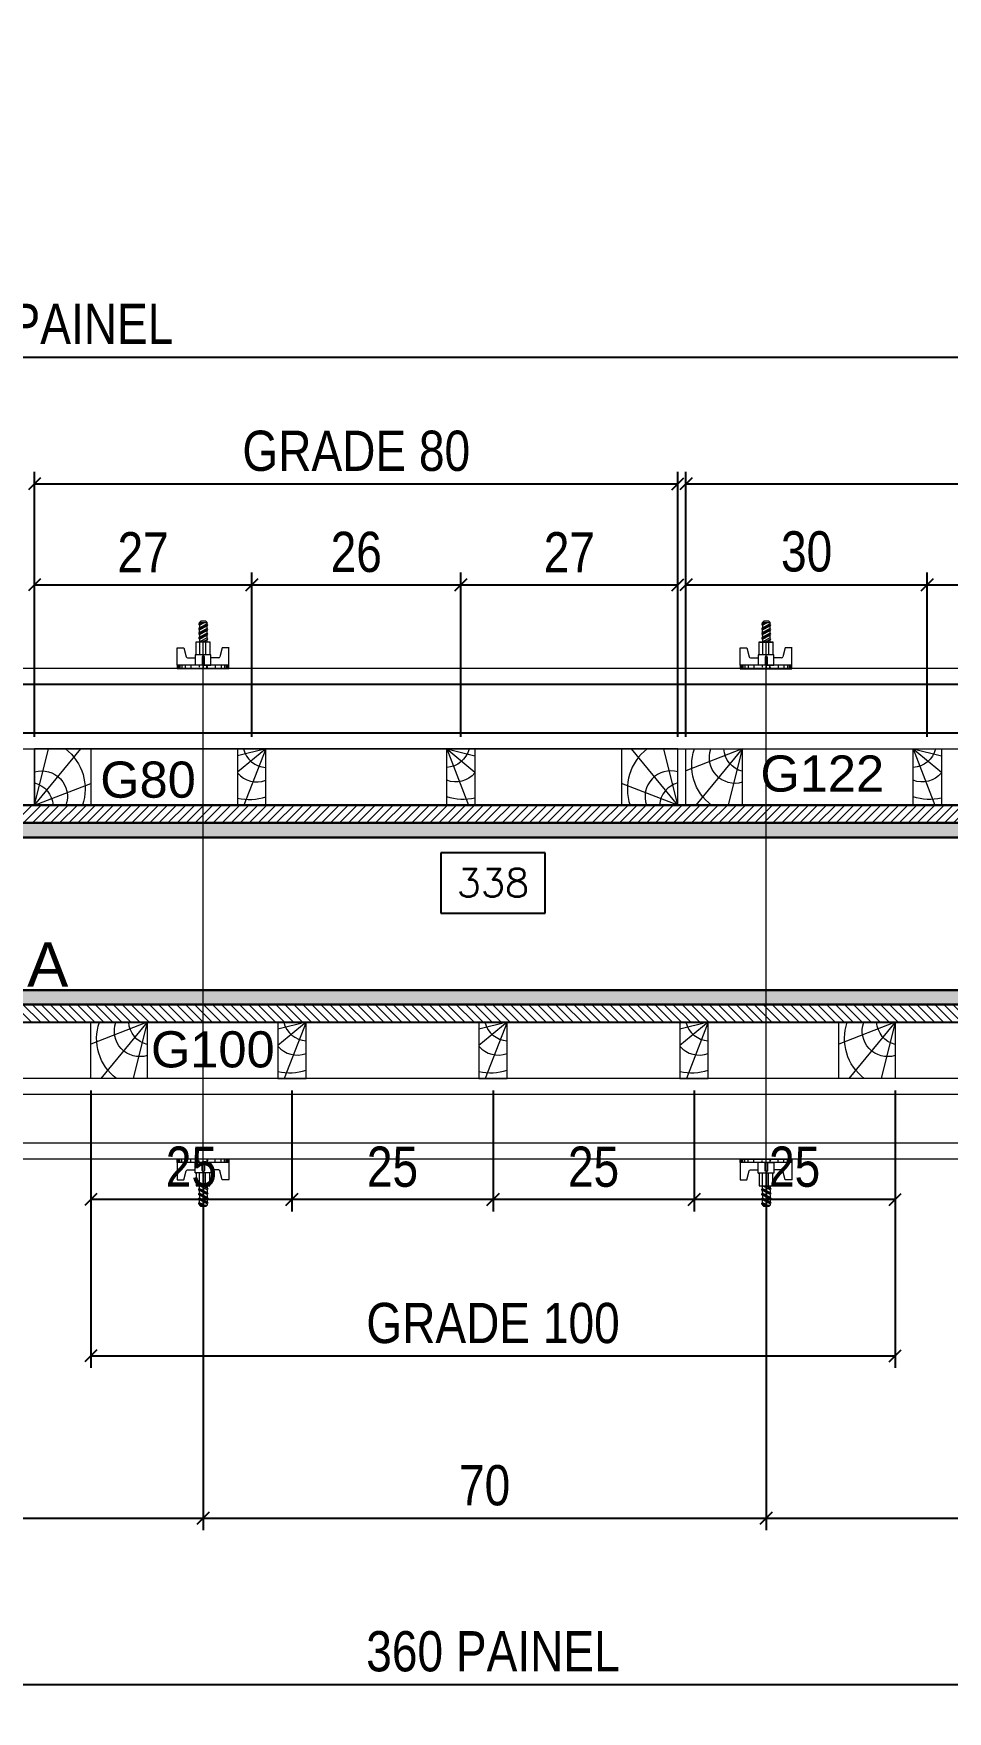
# Model space of a CAD drawing. Extents: x 2949 to 9203, y -16089 to 12527.
# Drawn here: x 5145.4 to 5372.6, y -4241.4 to -3824 of the extents above; entities that cross this region are included whole.
import ezdxf
from ezdxf.enums import TextEntityAlignment as Align

# ---------------------------------------------------------------- set-up
doc = ezdxf.new("R2010")
doc.units = 0
for name, color, linetype, lineweight in [('CONCRETO', 251, 'Continuous', 25), ('Hachura', 251, 'Continuous', 9), ('Madeira', 126, 'Continuous', 18), ('Perfil Metálico', 224, 'Continuous', 18), ('Texto Seção', 7, 'Continuous', 15)]:
    doc.layers.add(name, color=color, linetype=linetype, lineweight=lineweight)
for name, color, linetype in [('COTA', 241, 'Continuous'), ('MEIO_PONT', 93, 'Continuous'), ('Painéis', 200, 'Continuous'), ('SARRAFO', 251, 'Continuous'), ('TEXTO_GERAL', 7, 'Continuous')]:
    doc.layers.add(name, color=color, linetype=linetype)
doc.styles.add('ARIAL', font='arial.ttf')
doc.styles.add('COTA TECNICA 2X', font='techl___.ttf', dxfattribs={"height": 10})
doc.styles.add('ROMANS', font='romans.shx')
doc.styles.add('SANSSERIF', font='sas_____.pfb')
doc.dimstyles.new('Cota Seção interna', dxfattribs={"dimtxt": 7, "dimasz": 6, "dimexe": 0.18, "dimexo": 2, "dimgap": -4, "dimtad": 3, "dimdec": 1, "dimlfac": 0.5, "dimzin": 12, "dimdsep": 46, "dimtxsty": 'ROMANS', "dimblk": 'ARCHTICK', "dimcen": 0.09, "dimse1": 1, "dimse2": 1, "dimsd1": 1, "dimsd2": 1, "dimclrd": 180, "dimclre": 5, "dimclrt": 1, "dimadec": 0, "dimazin": 3, "dimtfac": 1, "dimtdec": 1, "dimtofl": 0, "dimtmove": 0, "dimatfit": 3, "dimldrblk": 'ARCHTICK', "dimfxl": 1, "dimtolj": 1, "dimtzin": 0, "dimarcsym": 0})
doc.dimstyles.new('SECAO PILAR', dxfattribs={"dimtxt": 10, "dimasz": 3, "dimexe": 3, "dimexo": 3, "dimgap": 3, "dimtad": 1, "dimdec": 1, "dimlfac": 0.5, "dimzin": 12, "dimdsep": 46, "dimtxsty": 'COTA TECNICA 2X', "dimblk1": 'OBLIQUE', "dimblk2": 'OBLIQUE', "dimsah": 1, "dimcen": 0.9, "dimclrd": 256, "dimclre": 256, "dimclrt": 256, "dimadec": 1, "dimazin": 3, "dimtfac": 1, "dimtdec": 1, "dimtmove": 0, "dimatfit": 3, "dimfxl": 1, "dimtolj": 1, "dimtzin": 12, "dimarcsym": 0})

# ---------------------------------------------------------------- blocks, each defined once
blk = doc.blocks.new('*D1801')
at = {"layer": 'COTA', "color": 180, "lineweight": -2, "transparency": 16777216}
for p, q in [((5272.6, -4027.8), (5246.6, -4027.8)), ((5246.6, -4027.8), (5246.6, -4042.8)), ((5272.6, -4042.8), (5272.6, -4027.8)), ((5246.6, -4042.8), (5272.6, -4042.8))]:
    blk.add_line(p, q, dxfattribs=at)
at = {"layer": 'Defpoints', "color": 0, "transparency": 16777216}
for p in [(4921.6, -4046.8), (4921.6, -4061.97), (5597.6, -4061.97)]:
    blk.add_point(p, dxfattribs=at)
at = {"layer": 'COTA', "color": 1, "transparency": 16777216, "insert": (5259.6, -4035.3), "char_height": 7, "attachment_point": 5, "style": 'ROMANS'}
blk.add_mtext('\\A1;338', dxfattribs=at)
blk = doc.blocks.new('_ArchTick')
at = {"color": 0, "linetype": 'ByBlock', "const_width": 0.15}
blk.add_lwpolyline([(-0.5, -0.5), (0.5, 0.5)], dxfattribs=at)
blk = doc.blocks.new('_Oblique')
at = {"color": 0, "linetype": 'ByBlock', "lineweight": -2}
blk.add_line((-0.5, -0.5), (0.5, 0.5), dxfattribs=at)
blk = doc.blocks.new('*D1802')
at = {"layer": 'COTA', "lineweight": -2, "transparency": 16777216}
for p, q in [((4899.6, -4012.97), (4899.6, -3901.48)), ((5559.6, -4012.97), (5559.6, -3901.48)), ((4899.6, -3904.48), (5559.6, -3904.48))]:
    blk.add_line(p, q, dxfattribs=at)
at = {"layer": 'Defpoints', "color": 0, "transparency": 16777216}
for p in [(5559.6, -3904.48), (4899.6, -4015.97), (5559.6, -4015.97)]:
    blk.add_point(p, dxfattribs=at)
at = {"layer": 'COTA', "lineweight": -2, "transparency": 16777216, "xscale": 3, "yscale": 3, "zscale": 3, "rotation": 180}
blk.add_blockref('_Oblique', (4899.6, -3904.48), dxfattribs=at)
at = {"layer": 'COTA', "lineweight": -2, "transparency": 16777216, "xscale": 3, "yscale": 3, "zscale": 3}
blk.add_blockref('_Oblique', (5559.6, -3904.48), dxfattribs=at)
at = {"layer": 'COTA', "transparency": 16777216, "insert": (5148.6, -3896.26), "char_height": 10, "attachment_point": 5, "style": 'COTA TECNICA 2X'}
blk.add_mtext('\\A1;330 PAINEL', dxfattribs=at)
blk = doc.blocks.new('PONTALETE')
at = {"layer": 'Madeira'}
for q in [(2.71, 7), (7, 5.76), (7, 1.74)]:
    blk.add_line((0, 0), q, dxfattribs=at)
blk.add_lwpolyline([(0, 0), (7, 0), (7, 7), (0, 7)], close=True, dxfattribs=at)
for centre, radius, start, end in [((2.04, 0.06), 6.23, 37.2818, 109.0913), ((1.09, 0.9), 3.19, 343.603, 109.9847), ((-0.21, -0.78), 3.09, 14.6322, 86.0383)]:
    blk.add_arc(centre, radius, start, end, dxfattribs=at)
blk = doc.blocks.new('MEIO PONTALETE')
at = {"layer": 'Madeira'}
for q in [(2.71, 7), (3.5, 2.88), (3.5, 0.87)]:
    blk.add_line((0, 0), q, dxfattribs=at)
blk.add_lwpolyline([(0, 0), (3.5, 0), (3.5, 7), (0, 7)], close=True, dxfattribs=at)
for centre, radius, start, end in [((2.04, 0.06), 6.23, 76.4499, 109.0913), ((1.09, 0.9), 3.19, 40.9063, 109.9847), ((-0.21, -0.78), 3.09, 14.6322, 86.0383)]:
    blk.add_arc(centre, radius, start, end, dxfattribs=at)
blk = doc.blocks.new('*D1777')
at = {"layer": 'COTA', "lineweight": -2, "transparency": 16777216}
for p, q in [((5307.6, -3998.97), (5307.6, -3958.1)), ((5307.6, -3961.1), (5367.6, -3961.1)), ((5367.6, -3998.97), (5367.6, -3958.1))]:
    blk.add_line(p, q, dxfattribs=at)
at = {"layer": 'Defpoints', "color": 0, "transparency": 16777216}
for p in [(5367.6, -3961.1), (5307.6, -4001.97), (5367.6, -4001.97)]:
    blk.add_point(p, dxfattribs=at)
at = {"layer": 'COTA', "lineweight": -2, "transparency": 16777216, "xscale": 3, "yscale": 3, "zscale": 3, "rotation": 180}
blk.add_blockref('_Oblique', (5307.6, -3961.1), dxfattribs=at)
at = {"layer": 'COTA', "lineweight": -2, "transparency": 16777216, "xscale": 3, "yscale": 3, "zscale": 3}
blk.add_blockref('_Oblique', (5367.6, -3961.1), dxfattribs=at)
at = {"layer": 'COTA', "transparency": 16777216, "insert": (5337.6, -3952.88), "char_height": 10, "attachment_point": 5, "style": 'COTA TECNICA 2X'}
blk.add_mtext('\\A1;30', dxfattribs=at)
blk = doc.blocks.new('*D1778')
at = {"layer": 'COTA', "lineweight": -2, "transparency": 16777216}
for p, q in [((5367.6, -3998.97), (5367.6, -3958.1)), ((5367.6, -3961.1), (5429.6, -3961.1)), ((5429.6, -3998.97), (5429.6, -3958.1))]:
    blk.add_line(p, q, dxfattribs=at)
at = {"layer": 'Defpoints', "color": 0, "transparency": 16777216}
for p in [(5429.6, -3961.1), (5367.6, -4001.97), (5429.6, -4001.97)]:
    blk.add_point(p, dxfattribs=at)
at = {"layer": 'COTA', "lineweight": -2, "transparency": 16777216, "xscale": 3, "yscale": 3, "zscale": 3, "rotation": 180}
blk.add_blockref('_Oblique', (5367.6, -3961.1), dxfattribs=at)
at = {"layer": 'COTA', "lineweight": -2, "transparency": 16777216, "xscale": 3, "yscale": 3, "zscale": 3}
blk.add_blockref('_Oblique', (5429.6, -3961.1), dxfattribs=at)
at = {"layer": 'COTA', "transparency": 16777216, "insert": (5398.6, -3952.88), "char_height": 10, "attachment_point": 5, "style": 'COTA TECNICA 2X'}
blk.add_mtext('\\A1;31', dxfattribs=at)
blk = doc.blocks.new('*D1781')
at = {"layer": 'COTA', "lineweight": -2, "transparency": 16777216}
for p, q in [((5307.6, -3998.97), (5307.6, -3932.98)), ((5307.6, -3935.98), (5551.6, -3935.98)), ((5551.6, -3998.97), (5551.6, -3932.98))]:
    blk.add_line(p, q, dxfattribs=at)
at = {"layer": 'Defpoints', "color": 0, "transparency": 16777216}
for p in [(5551.6, -3935.98), (5307.6, -4001.97), (5551.6, -4001.97)]:
    blk.add_point(p, dxfattribs=at)
at = {"layer": 'COTA', "lineweight": -2, "transparency": 16777216, "xscale": 3, "yscale": 3, "zscale": 3, "rotation": 180}
blk.add_blockref('_Oblique', (5307.6, -3935.98), dxfattribs=at)
at = {"layer": 'COTA', "lineweight": -2, "transparency": 16777216, "xscale": 3, "yscale": 3, "zscale": 3}
blk.add_blockref('_Oblique', (5551.6, -3935.98), dxfattribs=at)
at = {"layer": 'COTA', "transparency": 16777216, "insert": (5429.6, -3927.87), "char_height": 10, "attachment_point": 5, "style": 'COTA TECNICA 2X'}
blk.add_mtext('\\A1;GRADE 122', dxfattribs=at)
blk = doc.blocks.new('*D1768')
at = {"layer": 'COTA', "lineweight": -2, "transparency": 16777216}
for p, q in [((5159.61, -4086.97), (5159.61, -4155.97)), ((5359.61, -4086.97), (5359.61, -4155.97)), ((5159.61, -4152.97), (5359.61, -4152.97))]:
    blk.add_line(p, q, dxfattribs=at)
at = {"layer": 'Defpoints', "color": 0, "transparency": 16777216}
for p in [(5159.61, -4083.97), (5359.61, -4083.97), (5359.61, -4152.97)]:
    blk.add_point(p, dxfattribs=at)
at = {"layer": 'COTA', "lineweight": -2, "transparency": 16777216, "xscale": 3, "yscale": 3, "zscale": 3, "rotation": 180}
blk.add_blockref('_Oblique', (5159.61, -4152.97), dxfattribs=at)
at = {"layer": 'COTA', "lineweight": -2, "transparency": 16777216, "xscale": 3, "yscale": 3, "zscale": 3}
blk.add_blockref('_Oblique', (5359.61, -4152.97), dxfattribs=at)
at = {"layer": 'COTA', "transparency": 16777216, "insert": (5259.61, -4144.87), "char_height": 10, "attachment_point": 5, "style": 'COTA TECNICA 2X'}
blk.add_mtext('\\A1;GRADE 100', dxfattribs=at)
blk = doc.blocks.new('*D1793')
at = {"layer": 'COTA', "lineweight": -2, "transparency": 16777216}
for p, q in [((5209.61, -4086.97), (5209.61, -4117.08)), ((5259.61, -4086.97), (5259.61, -4117.08)), ((5259.61, -4114.08), (5209.61, -4114.08))]:
    blk.add_line(p, q, dxfattribs=at)
at = {"layer": 'Defpoints', "color": 0, "transparency": 16777216}
for p in [(5209.61, -4083.97), (5259.61, -4083.97), (5209.61, -4114.08)]:
    blk.add_point(p, dxfattribs=at)
at = {"layer": 'COTA', "lineweight": -2, "transparency": 16777216, "xscale": 3, "yscale": 3, "zscale": 3, "rotation": 180}
blk.add_blockref('_Oblique', (5209.61, -4114.08), dxfattribs=at)
at = {"layer": 'COTA', "lineweight": -2, "transparency": 16777216, "xscale": 3, "yscale": 3, "zscale": 3}
blk.add_blockref('_Oblique', (5259.61, -4114.08), dxfattribs=at)
at = {"layer": 'COTA', "transparency": 16777216, "insert": (5234.61, -4105.97), "char_height": 10, "attachment_point": 5, "style": 'COTA TECNICA 2X'}
blk.add_mtext('\\A1;25', dxfattribs=at)
blk = doc.blocks.new('*D1794')
at = {"layer": 'COTA', "lineweight": -2, "transparency": 16777216}
for p, q in [((5159.61, -4086.97), (5159.61, -4117.08)), ((5209.61, -4086.97), (5209.61, -4117.08)), ((5209.61, -4114.08), (5159.61, -4114.08))]:
    blk.add_line(p, q, dxfattribs=at)
at = {"layer": 'Defpoints', "color": 0, "transparency": 16777216}
for p in [(5159.61, -4083.97), (5209.61, -4083.97), (5159.61, -4114.08)]:
    blk.add_point(p, dxfattribs=at)
at = {"layer": 'COTA', "lineweight": -2, "transparency": 16777216, "xscale": 3, "yscale": 3, "zscale": 3, "rotation": 180}
blk.add_blockref('_Oblique', (5159.61, -4114.08), dxfattribs=at)
at = {"layer": 'COTA', "lineweight": -2, "transparency": 16777216, "xscale": 3, "yscale": 3, "zscale": 3}
blk.add_blockref('_Oblique', (5209.61, -4114.08), dxfattribs=at)
at = {"layer": 'COTA', "transparency": 16777216, "insert": (5184.61, -4105.97), "char_height": 10, "attachment_point": 5, "style": 'COTA TECNICA 2X'}
blk.add_mtext('\\A1;25', dxfattribs=at)
blk = doc.blocks.new('*D1769')
at = {"layer": 'COTA', "lineweight": -2, "transparency": 16777216}
for p, q in [((5309.61, -4086.97), (5309.61, -4117.08)), ((5359.61, -4086.97), (5359.61, -4117.08)), ((5359.61, -4114.08), (5309.61, -4114.08))]:
    blk.add_line(p, q, dxfattribs=at)
at = {"layer": 'Defpoints', "color": 0, "transparency": 16777216}
for p in [(5309.61, -4083.97), (5359.61, -4083.97), (5309.61, -4114.08)]:
    blk.add_point(p, dxfattribs=at)
at = {"layer": 'COTA', "lineweight": -2, "transparency": 16777216, "xscale": 3, "yscale": 3, "zscale": 3, "rotation": 180}
blk.add_blockref('_Oblique', (5309.61, -4114.08), dxfattribs=at)
at = {"layer": 'COTA', "lineweight": -2, "transparency": 16777216, "xscale": 3, "yscale": 3, "zscale": 3}
blk.add_blockref('_Oblique', (5359.61, -4114.08), dxfattribs=at)
at = {"layer": 'COTA', "transparency": 16777216, "insert": (5334.61, -4105.97), "char_height": 10, "attachment_point": 5, "style": 'COTA TECNICA 2X'}
blk.add_mtext('\\A1;25', dxfattribs=at)
blk = doc.blocks.new('*D1795')
at = {"layer": 'COTA', "lineweight": -2, "transparency": 16777216}
for p, q in [((5259.61, -4086.97), (5259.61, -4117.08)), ((5309.61, -4086.97), (5309.61, -4117.08)), ((5309.61, -4114.08), (5259.61, -4114.08))]:
    blk.add_line(p, q, dxfattribs=at)
at = {"layer": 'Defpoints', "color": 0, "transparency": 16777216}
for p in [(5259.61, -4083.97), (5309.61, -4083.97), (5259.61, -4114.08)]:
    blk.add_point(p, dxfattribs=at)
at = {"layer": 'COTA', "lineweight": -2, "transparency": 16777216, "xscale": 3, "yscale": 3, "zscale": 3, "rotation": 180}
blk.add_blockref('_Oblique', (5259.61, -4114.08), dxfattribs=at)
at = {"layer": 'COTA', "lineweight": -2, "transparency": 16777216, "xscale": 3, "yscale": 3, "zscale": 3}
blk.add_blockref('_Oblique', (5309.61, -4114.08), dxfattribs=at)
at = {"layer": 'COTA', "transparency": 16777216, "insert": (5284.61, -4105.97), "char_height": 10, "attachment_point": 5, "style": 'COTA TECNICA 2X'}
blk.add_mtext('\\A1;25', dxfattribs=at)
blk = doc.blocks.new('*D1770')
at = {"layer": 'COTA', "lineweight": -2, "transparency": 16777216}
for p, q in [((5145.6, -3998.97), (5145.6, -3932.98)), ((5145.6, -3935.98), (5305.6, -3935.98)), ((5305.6, -3998.97), (5305.6, -3932.98))]:
    blk.add_line(p, q, dxfattribs=at)
at = {"layer": 'Defpoints', "color": 0, "transparency": 16777216}
for p in [(5305.6, -3935.98), (5145.6, -4001.97), (5305.6, -4001.97)]:
    blk.add_point(p, dxfattribs=at)
at = {"layer": 'COTA', "lineweight": -2, "transparency": 16777216, "xscale": 3, "yscale": 3, "zscale": 3, "rotation": 180}
blk.add_blockref('_Oblique', (5145.6, -3935.98), dxfattribs=at)
at = {"layer": 'COTA', "lineweight": -2, "transparency": 16777216, "xscale": 3, "yscale": 3, "zscale": 3}
blk.add_blockref('_Oblique', (5305.6, -3935.98), dxfattribs=at)
at = {"layer": 'COTA', "transparency": 16777216, "insert": (5225.6, -3927.85), "char_height": 10, "attachment_point": 5, "style": 'COTA TECNICA 2X'}
blk.add_mtext('\\A1;GRADE 80', dxfattribs=at)
blk = doc.blocks.new('*D1771')
at = {"layer": 'COTA', "lineweight": -2, "transparency": 16777216}
for p, q in [((5251.6, -3998.97), (5251.6, -3958.1)), ((5251.6, -3961.1), (5305.6, -3961.1)), ((5305.6, -3998.97), (5305.6, -3958.1))]:
    blk.add_line(p, q, dxfattribs=at)
at = {"layer": 'Defpoints', "color": 0, "transparency": 16777216}
for p in [(5305.6, -3961.1), (5251.6, -4001.97), (5305.6, -4001.97)]:
    blk.add_point(p, dxfattribs=at)
at = {"layer": 'COTA', "lineweight": -2, "transparency": 16777216, "xscale": 3, "yscale": 3, "zscale": 3, "rotation": 180}
blk.add_blockref('_Oblique', (5251.6, -3961.1), dxfattribs=at)
at = {"layer": 'COTA', "lineweight": -2, "transparency": 16777216, "xscale": 3, "yscale": 3, "zscale": 3}
blk.add_blockref('_Oblique', (5305.6, -3961.1), dxfattribs=at)
at = {"layer": 'COTA', "transparency": 16777216, "insert": (5278.6, -3953.03), "char_height": 10, "attachment_point": 5, "style": 'COTA TECNICA 2X'}
blk.add_mtext('\\A1;27', dxfattribs=at)
blk = doc.blocks.new('*D1772')
at = {"layer": 'COTA', "lineweight": -2, "transparency": 16777216}
for p, q in [((5145.6, -3998.97), (5145.6, -3958.1)), ((5145.6, -3961.1), (5199.6, -3961.1)), ((5199.6, -3998.97), (5199.6, -3958.1))]:
    blk.add_line(p, q, dxfattribs=at)
at = {"layer": 'Defpoints', "color": 0, "transparency": 16777216}
for p in [(5199.6, -3961.1), (5145.6, -4001.97), (5199.6, -4001.97)]:
    blk.add_point(p, dxfattribs=at)
at = {"layer": 'COTA', "lineweight": -2, "transparency": 16777216, "xscale": 3, "yscale": 3, "zscale": 3, "rotation": 180}
blk.add_blockref('_Oblique', (5145.6, -3961.1), dxfattribs=at)
at = {"layer": 'COTA', "lineweight": -2, "transparency": 16777216, "xscale": 3, "yscale": 3, "zscale": 3}
blk.add_blockref('_Oblique', (5199.6, -3961.1), dxfattribs=at)
at = {"layer": 'COTA', "transparency": 16777216, "insert": (5172.6, -3953.03), "char_height": 10, "attachment_point": 5, "style": 'COTA TECNICA 2X'}
blk.add_mtext('\\A1;27', dxfattribs=at)
blk = doc.blocks.new('*D1773')
at = {"layer": 'COTA', "lineweight": -2, "transparency": 16777216}
for p, q in [((5199.6, -3998.97), (5199.6, -3958.1)), ((5199.6, -3961.1), (5251.6, -3961.1)), ((5251.6, -3998.97), (5251.6, -3958.1))]:
    blk.add_line(p, q, dxfattribs=at)
at = {"layer": 'Defpoints', "color": 0, "transparency": 16777216}
for p in [(5251.6, -3961.1), (5199.6, -4001.97), (5251.6, -4001.97)]:
    blk.add_point(p, dxfattribs=at)
at = {"layer": 'COTA', "lineweight": -2, "transparency": 16777216, "xscale": 3, "yscale": 3, "zscale": 3, "rotation": 180}
blk.add_blockref('_Oblique', (5199.6, -3961.1), dxfattribs=at)
at = {"layer": 'COTA', "lineweight": -2, "transparency": 16777216, "xscale": 3, "yscale": 3, "zscale": 3}
blk.add_blockref('_Oblique', (5251.6, -3961.1), dxfattribs=at)
at = {"layer": 'COTA', "transparency": 16777216, "insert": (5225.6, -3953), "char_height": 10, "attachment_point": 5, "style": 'COTA TECNICA 2X'}
blk.add_mtext('\\A1;26', dxfattribs=at)
blk = doc.blocks.new('*D1797')
at = {"layer": 'COTA', "linetype": 'ByBlock', "lineweight": -2, "transparency": 16777216}
for p, q in [((5027.52, -4106.97), (5027.52, -4196.33)), ((5187.52, -4106.97), (5187.52, -4196.33)), ((5027.52, -4193.33), (5187.52, -4193.33))]:
    blk.add_line(p, q, dxfattribs=at)
at = {"layer": 'Defpoints', "color": 0, "linetype": 'ByBlock', "transparency": 16777216}
for p in [(5027.52, -4103.97), (5187.52, -4103.97), (5187.52, -4193.33)]:
    blk.add_point(p, dxfattribs=at)
at = {"layer": 'COTA', "linetype": 'ByBlock', "lineweight": -2, "transparency": 16777216, "xscale": 3, "yscale": 3, "zscale": 3, "rotation": 180}
blk.add_blockref('_Oblique', (5027.52, -4193.33), dxfattribs=at)
at = {"layer": 'COTA', "linetype": 'ByBlock', "lineweight": -2, "transparency": 16777216, "xscale": 3, "yscale": 3, "zscale": 3}
blk.add_blockref('_Oblique', (5187.52, -4193.33), dxfattribs=at)
at = {"layer": 'COTA', "linetype": 'ByBlock', "transparency": 16777216, "insert": (5107.52, -4185.2), "char_height": 10, "attachment_point": 5, "style": 'COTA TECNICA 2X'}
blk.add_mtext('\\A1;80', dxfattribs=at)
blk = doc.blocks.new('*D1798')
at = {"layer": 'COTA', "linetype": 'ByBlock', "lineweight": -2, "transparency": 16777216}
for p, q in [((5187.52, -4106.97), (5187.52, -4196.33)), ((5327.52, -4106.97), (5327.52, -4196.33)), ((5187.52, -4193.33), (5327.52, -4193.33))]:
    blk.add_line(p, q, dxfattribs=at)
at = {"layer": 'Defpoints', "color": 0, "linetype": 'ByBlock', "transparency": 16777216}
for p in [(5187.52, -4103.97), (5327.52, -4103.97), (5327.52, -4193.33)]:
    blk.add_point(p, dxfattribs=at)
at = {"layer": 'COTA', "linetype": 'ByBlock', "lineweight": -2, "transparency": 16777216, "xscale": 3, "yscale": 3, "zscale": 3, "rotation": 180}
blk.add_blockref('_Oblique', (5187.52, -4193.33), dxfattribs=at)
at = {"layer": 'COTA', "linetype": 'ByBlock', "lineweight": -2, "transparency": 16777216, "xscale": 3, "yscale": 3, "zscale": 3}
blk.add_blockref('_Oblique', (5327.52, -4193.33), dxfattribs=at)
at = {"layer": 'COTA', "linetype": 'ByBlock', "transparency": 16777216, "insert": (5257.52, -4185.23), "char_height": 10, "attachment_point": 5, "style": 'COTA TECNICA 2X'}
blk.add_mtext('\\A1;70', dxfattribs=at)
blk = doc.blocks.new('*D1799')
at = {"layer": 'COTA', "linetype": 'ByBlock', "lineweight": -2, "transparency": 16777216}
for p, q in [((5327.52, -4106.97), (5327.52, -4196.33)), ((5467.52, -4106.97), (5467.52, -4196.33)), ((5327.52, -4193.33), (5467.52, -4193.33))]:
    blk.add_line(p, q, dxfattribs=at)
at = {"layer": 'Defpoints', "color": 0, "linetype": 'ByBlock', "transparency": 16777216}
for p in [(5327.52, -4103.97), (5467.52, -4103.97), (5467.52, -4193.33)]:
    blk.add_point(p, dxfattribs=at)
at = {"layer": 'COTA', "linetype": 'ByBlock', "lineweight": -2, "transparency": 16777216, "xscale": 3, "yscale": 3, "zscale": 3, "rotation": 180}
blk.add_blockref('_Oblique', (5327.52, -4193.33), dxfattribs=at)
at = {"layer": 'COTA', "linetype": 'ByBlock', "lineweight": -2, "transparency": 16777216, "xscale": 3, "yscale": 3, "zscale": 3}
blk.add_blockref('_Oblique', (5467.52, -4193.33), dxfattribs=at)
at = {"layer": 'COTA', "linetype": 'ByBlock', "transparency": 16777216, "insert": (5397.52, -4185.23), "char_height": 10, "attachment_point": 5, "style": 'COTA TECNICA 2X'}
blk.add_mtext('\\A1;70', dxfattribs=at)
blk = doc.blocks.new('*D1800')
at = {"layer": 'COTA', "linetype": 'ByBlock', "lineweight": -2, "transparency": 16777216}
for p, q in [((4899.6, -4064.97), (4899.6, -4237.76)), ((5619.6, -4064.97), (5619.6, -4237.76)), ((4899.6, -4234.76), (5619.6, -4234.76))]:
    blk.add_line(p, q, dxfattribs=at)
at = {"layer": 'Defpoints', "color": 0, "linetype": 'ByBlock', "transparency": 16777216}
for p in [(4899.6, -4061.97), (5619.6, -4061.97), (5619.6, -4234.76)]:
    blk.add_point(p, dxfattribs=at)
at = {"layer": 'COTA', "linetype": 'ByBlock', "lineweight": -2, "transparency": 16777216, "xscale": 3, "yscale": 3, "zscale": 3, "rotation": 180}
blk.add_blockref('_Oblique', (4899.6, -4234.76), dxfattribs=at)
at = {"layer": 'COTA', "linetype": 'ByBlock', "lineweight": -2, "transparency": 16777216, "xscale": 3, "yscale": 3, "zscale": 3}
blk.add_blockref('_Oblique', (5619.6, -4234.76), dxfattribs=at)
at = {"layer": 'COTA', "linetype": 'ByBlock', "transparency": 16777216, "insert": (5259.6, -4226.54), "char_height": 10, "attachment_point": 5, "style": 'COTA TECNICA 2X'}
blk.add_mtext('\\A1;360 PAINEL', dxfattribs=at)
blk = doc.blocks.new('C')
at = {"layer": 'Hachura', "color": 0}
for p, q in [((0, 3.22), (0, -3.22)), ((0.45, 3.22), (0, 3.22)), ((0.46, 3.16), (0, 3.16)), ((0.46, 3.05), (0, 3.05)), ((0.46, 2.88), (0, 2.88)), ((0, 2.75), (0, -1.16)), ((0.46, 2.65), (0, 2.65)), ((0.46, 2.23), (0, 2.23)), ((0.45, -3.23), (0.45, 3.22)), ((0.45, 3.22), (2.58, 3.22)), ((2.58, 2.39), (1.47, 2.09)), ((2.58, 3.22), (2.58, 2.39)), ((0.46, 1.51), (0, 1.51)), ((0.39, 0.49), (0.17, 0.49)), ((1.74, 0.97), (0.45, 0.97)), ((1.45, 0.1), (0.45, 0.1)), ((1.35, 1.94), (1.35, 0.96)), ((1.74, -0.97), (1.74, 0.97)), ((1.74, 0.97), (1.74, 0.84)), ((1.74, 0.97), (1.74, 0.84)), ((1.74, 0.84), (3.35, 0.84)), ((3.35, 0.45), (1.74, 0.45)), ((3.32, 0.84), (3.32, -0.84)), ((3.35, 0.84), (3.35, -0.84)), ((3.68, 0.45), (3.35, 0.45)), ((3.84, -0.52), (3.35, 0.45)), ((3.35, 0.06), (3.67, -0.57)), ((3.68, 0.45), (4.16, -0.52)), ((3.72, 0.5), (4.25, -0.57)), ((4.37, -0.55), (3.83, 0.53)), ((4.15, 0.45), (3.93, 0.45)), ((4.42, -0.52), (3.93, 0.45)), ((4.15, 0.45), (4.26, 0.45)), ((4.26, 0.45), (4.74, -0.52)), ((4.3, 0.5), (4.83, -0.57)), ((4.95, -0.55), (4.41, 0.53)), ((4.51, 0.45), (4.84, 0.45)), ((5, -0.52), (4.51, 0.45)), ((4.84, 0.45), (5.32, -0.52)), ((4.88, 0.5), (5.41, -0.57)), ((5.53, -0.55), (4.99, 0.53)), ((5.58, -0.52), (5.09, 0.45)), ((5.42, 0.45), (5.09, 0.45)), ((5.58, -0.52), (5.09, 0.45)), ((5.42, 0.45), (5.74, -0.19)), ((5.46, 0.5), (5.74, -0.07)), ((5.74, 0.19), (5.57, 0.53)), ((5.74, 0.32), (5.68, 0.45)), ((5.68, 0.45), (5.74, 0.45)), ((5.74, 0.45), (5.9, 0.29)), ((5.74, 0.45), (5.74, -0.52)), ((5.9, -0.36), (5.9, 0.29)), ((0.45, 0), (0, 0)), ((0.46, -1.52), (0, -1.52)), ((0.08, -0.48), (0.29, -0.48)), ((0.29, -0.48), (0.4, -0.48)), ((0.45, 0), (0.45, -0.97)), ((0.45, -0.16), (1.45, -0.16)), ((0.45, -0.65), (0.45, -0.32)), ((0.45, -3.23), (0.45, -0.65)), ((0.45, -0.97), (1.74, -0.97)), ((1.35, -1.94), (1.35, -0.97)), ((3.35, -0.32), (1.74, -0.32)), ((3.35, -0.84), (1.74, -0.84)), ((3.35, -0.07), (3.58, -0.52)), ((3.35, -0.52), (3.58, -0.52)), ((3.84, -0.52), (4.16, -0.52)), ((4.42, -0.52), (4.74, -0.52)), ((4.63, -0.52), (4.74, -0.52)), ((5, -0.52), (5.32, -0.52)), ((5.58, -0.52), (5.74, -0.52)), ((5.74, -0.52), (5.9, -0.36)), ((5.74, -0.52), (5.74, -0.52)), ((0.46, -2.23), (0, -2.23)), ((0.46, -2.65), (0, -2.65)), ((0.46, -2.88), (0, -2.88)), ((0.46, -3.05), (0, -3.05)), ((0.46, -3.16), (0, -3.16)), ((0, -3.22), (2.57, -3.22)), ((2.58, -2.39), (1.47, -2.1)), ((2.58, -3.23), (2.58, -2.39))]:
    blk.add_line(p, q, dxfattribs=at)
for centre, radius, start, end in [((1.52, 1.94), 0.161, 104.7436, 180), ((1.44, -0.03), 0.129, 272.695, 87.305), ((3.81, 0.39), 0.143, 25.5688, 154.4312), ((4.39, 0.39), 0.143, 25.5688, 154.4312), ((4.97, 0.39), 0.143, 25.5688, 154.4312), ((5.55, 0.39), 0.143, 25.5688, 154.4312), ((0.17, -0.37), 0.174, 221.744, 317.8592), ((1.52, -1.94), 0.161, 180, 255.2564), ((3.71, -0.4), 0.174, 222.1408, 318.256), ((4.29, -0.4), 0.174, 222.1408, 318.256), ((4.87, -0.4), 0.174, 222.1408, 318.256), ((5.45, -0.4), 0.174, 222.1408, 318.256), ((5.61, -0.4), 0.174, 317.8592, 318.256)]:
    blk.add_arc(centre, radius, start, end, dxfattribs=at)

msp = doc.modelspace()

# ---------------------------------------------------------------- hatches: boundary and pattern name
at = {"layer": 'Hachura'}
h = msp.add_hatch(dxfattribs=at)
h.set_pattern_fill('ANSI31', color=256, scale=0.5, angle=360, style=0)
h.set_pattern_definition([(45, (15443.9696, 18983.3115), (-1.12253202, 1.12253202), [])])
h.paths.add_polyline_path([(4899.6, -4020.37), (4899.6, -4015.97), (5559.6, -4015.97), (5559.6, -4020.37)])
h = msp.add_hatch(color=256, dxfattribs=at)
h.dxf.hatch_style = 1
h.paths.add_polyline_path([(4899.6, -4023.97), (5559.6, -4023.97), (5559.6, -4020.37), (4899.6, -4020.37)])
h = msp.add_hatch(color=256, dxfattribs=at)
h.dxf.hatch_style = 1
h.paths.add_polyline_path([(5619.6, -4065.57), (5619.6, -4061.97), (4899.6, -4061.97), (4899.6, -4065.57)])
h = msp.add_hatch(dxfattribs=at)
h.set_pattern_fill('ANSI31', color=256, scale=0.5, angle=270, style=0)
h.set_pattern_definition([(315, (-2321.772, -14990.3994), (1.12253202, 1.12253202), [])])
h.paths.add_polyline_path([(4899.6, -4069.97), (4899.6, -4065.57), (5619.6, -4065.57), (5619.6, -4069.97)])

# ---------------------------------------------------------------- linework, layer by layer
at = {"layer": 'CONCRETO', "color": 2}
msp.add_lwpolyline([(5597.6, -3823.97), (5559.6, -3823.97), (5559.6, -4023.97), (4921.6, -4023.97), (4921.6, -4061.97), (5597.6, -4061.97)], close=True, dxfattribs=at)
at = {"layer": 'Hachura'}
for p, q in [((5187.52, -4114.79), (5187.53, -3974.99)), ((5327.52, -4114.8), (5327.53, -3975))]:
    msp.add_line(p, q, dxfattribs=at)
at = {"layer": 'Madeira'}
for points in [[(5305.6, -4015.97), (5305.6, -4001.97), (5145.6, -4001.97), (5145.6, -4015.97)], [(5307.6, -4015.97), (5307.6, -4001.97), (5551.6, -4001.97), (5551.6, -4015.97)], [(5619.6, -4069.97), (5619.6, -4083.97), (4899.6, -4083.97), (4899.6, -4069.97)], [(5159.61, -4083.97), (5159.61, -4069.97), (5359.61, -4069.97), (5359.61, -4083.97)]]:
    msp.add_lwpolyline(points, close=True, dxfattribs=at)
at = {"layer": 'Painéis'}
for points in [[(4899.6, -4023.97), (5559.6, -4023.97), (5559.6, -4020.37), (4899.6, -4020.37)], [(5619.6, -4065.57), (5619.6, -4061.97), (4899.6, -4061.97), (4899.6, -4065.57)]]:
    msp.add_lwpolyline(points, close=True, dxfattribs=at)
at = {"layer": 'Perfil Metálico'}
for points in [[(4867.67, -3981.97), (4867.67, -4001.97), (5551.6, -4001.97), (5551.6, -3981.97)], [(4867.67, -4083.97), (4867.67, -4103.97), (5657.93, -4103.97), (5657.93, -4083.97)], [(5657.93, -4099.97), (5657.93, -4087.97), (4867.67, -4087.97), (4867.67, -4099.97)]]:
    msp.add_lwpolyline(points, close=True, dxfattribs=at)
at = {"layer": 'SARRAFO'}
for points in [[(5551.6, -3997.97), (5551.6, -3985.97), (4867.67, -3985.97), (4867.67, -3997.97)], [(5559.6, -4015.97), (4899.6, -4015.97), (4899.6, -4020.37), (5559.6, -4020.37)], [(5559.6, -4015.97), (5559.6, -4020.37), (4899.6, -4020.37), (4899.6, -4015.97)], [(5619.6, -4065.57), (4899.6, -4065.57), (4899.6, -4069.97), (5619.6, -4069.97)], [(5619.6, -4065.57), (4899.6, -4065.57), (4899.6, -4069.97), (5619.6, -4069.97)]]:
    msp.add_lwpolyline(points, close=True, dxfattribs=at)

# ---------------------------------------------------------------- block references
at = {"layer": 'Hachura', "linetype": 'Continuous', "yscale": 2, "zscale": 2}
for p, xscale, rotation in [((5187.51, -3981.99), 2, 90.00000000000001), ((5327.51, -3982), 2, 90.00000000000001), ((5187.51, -4103.99), -2, 90), ((5327.51, -4104), -2, 90)]:
    msp.add_blockref('C', p, dxfattribs=dict(at, xscale=xscale, rotation=rotation))
at = {"layer": 'Madeira'}
for name, p, xscale, yscale, zscale, rotation in [('PONTALETE', (5321.6, -4001.97), -2, 2, 2, 90), ('MEIO PONTALETE', (5364.1, -4001.97), -1.999999997962732, 1.999999997962732, 1.999999997962732, 180)]:
    msp.add_blockref(name, p, dxfattribs=dict(at, xscale=xscale, yscale=yscale, zscale=zscale, rotation=rotation))
at = {"layer": 'MEIO_PONT'}
for name, p, xscale, yscale, zscale, rotation in [('PONTALETE', (5145.6, -4015.97), -2, 2, 2, 270.0000000000001), ('MEIO PONTALETE', (5203.1, -4001.97), 1.999999997962732, 1.999999997962732, 1.999999997962732, 180), ('MEIO PONTALETE', (5248.1, -4001.97), -1.999999997962732, 1.999999997962732, 1.999999997962732, 180), ('PONTALETE', (5305.6, -4015.97), 2, 2, 2, 90.00000000000001), ('PONTALETE', (5173.61, -4069.97), -2, 2, 2, 90), ('MEIO PONTALETE', (5213.11, -4069.97), 1.999999997962732, 1.999999997962732, 1.999999997962732, 180), ('MEIO PONTALETE', (5263.11, -4069.97), 1.999999997962732, 1.999999997962732, 1.999999997962732, 180), ('MEIO PONTALETE', (5313.11, -4069.97), 1.999999997962732, 1.999999997962732, 1.999999997962732, 180), ('PONTALETE', (5359.61, -4069.97), -2, 2, 2, 90)]:
    msp.add_blockref(name, p, dxfattribs=dict(at, xscale=xscale, yscale=yscale, zscale=zscale, rotation=rotation))

# ---------------------------------------------------------------- texts
at = {"layer": 'Texto Seção', "color": 0, "linetype": 'Continuous', "style": 'SANSSERIF'}
msp.add_text('G100', height=9, dxfattribs=at).set_placement((5174.55, -4076.71), align=Align.MIDDLE_LEFT)
at = {"layer": 'TEXTO_GERAL', "color": 0, "linetype": 'Continuous', "style": 'SANSSERIF'}
for s, p in [('G122', (5326.11, -4008.09)), ('G80', (5161.94, -4009.6))]:
    msp.add_text(s, height=9, dxfattribs=at).set_placement(p, align=Align.MIDDLE_LEFT)
at = {"layer": 'TEXTO_GERAL', "style": 'ARIAL'}
msp.add_text('A', height=11, dxfattribs=at).set_placement((5148.88, -4055.62), align=Align.MIDDLE_CENTER)

# ---------------------------------------------------------------- dimensions: what is measured, and where the dimension line sits
at = {"layer": 'COTA'}
dim = msp.add_linear_dim(base=(5559.6, -3904.48), p1=(4899.6, -4015.97), p2=(5559.6, -4015.97), text='<> PAINEL', dimstyle='SECAO PILAR', dxfattribs=at)
dim.commit()
dim.dimension.update_dxf_attribs({"geometry": '*D1802', "text_midpoint": (5148.6, -3904.48), "dimtype": 160})
for base, p1, p2, picture, middle in [((5305.6, -3935.98), (5145.6, -4001.97), (5305.6, -4001.97), '*D1770', (5225.6, -3927.85)), ((5551.6, -3935.98), (5307.6, -4001.97), (5551.6, -4001.97), '*D1781', (5429.6, -3927.87)), ((5359.61, -4152.97), (5159.61, -4083.97), (5359.61, -4083.97), '*D1768', (5259.61, -4144.87))]:
    dim = msp.add_linear_dim(base=base, p1=p1, p2=p2, text='GRADE <>', dimstyle='SECAO PILAR', dxfattribs=at)
    dim.commit()
    dim.dimension.update_dxf_attribs({"geometry": picture, "text_midpoint": middle})
for base, p1, p2, picture, middle in [((5199.6, -3961.1), (5145.6, -4001.97), (5199.6, -4001.97), '*D1772', (5172.6, -3953.03)), ((5251.6, -3961.1), (5199.6, -4001.97), (5251.6, -4001.97), '*D1773', (5225.6, -3953)), ((5305.6, -3961.1), (5251.6, -4001.97), (5305.6, -4001.97), '*D1771', (5278.6, -3953.03)), ((5367.6, -3961.1), (5307.6, -4001.97), (5367.6, -4001.97), '*D1777', (5337.6, -3952.88)), ((5429.6, -3961.1), (5367.6, -4001.97), (5429.6, -4001.97), '*D1778', (5398.6, -3952.88)), ((5159.61, -4114.08), (5209.61, -4083.97), (5159.61, -4083.97), '*D1794', (5184.61, -4105.97)), ((5209.61, -4114.08), (5259.61, -4083.97), (5209.61, -4083.97), '*D1793', (5234.61, -4105.97)), ((5259.61, -4114.08), (5309.61, -4083.97), (5259.61, -4083.97), '*D1795', (5284.61, -4105.97)), ((5309.61, -4114.08), (5359.61, -4083.97), (5309.61, -4083.97), '*D1769', (5334.61, -4105.97))]:
    dim = msp.add_linear_dim(base=base, p1=p1, p2=p2, dimstyle='SECAO PILAR', dxfattribs=at)
    dim.commit()
    dim.dimension.update_dxf_attribs({"geometry": picture, "text_midpoint": middle})
dim = msp.add_linear_dim(base=(4921.6, -4046.8), p1=(5597.6, -4061.97), p2=(4921.6, -4061.97), angle=180, dimstyle='Cota Seção interna', dxfattribs=at)
dim.commit()
dim.dimension.update_dxf_attribs({"geometry": '*D1801', "text_midpoint": (5259.6, -4046.8), "dimtype": 160})
at = {"layer": 'COTA', "linetype": 'ByBlock'}
dim = msp.add_linear_dim(base=(5619.6, -4234.76), p1=(4899.6, -4061.97), p2=(5619.6, -4061.97), text='<> PAINEL', dimstyle='SECAO PILAR', override={"dimtmove": 1}, dxfattribs=at)
dim.commit()
dim.dimension.update_dxf_attribs({"geometry": '*D1800', "text_midpoint": (5259.6, -4226.54)})
for base, p1, p2, picture, middle in [((5187.52, -4193.33), (5027.52, -4103.97), (5187.52, -4103.97), '*D1797', (5107.52, -4185.2)), ((5327.52, -4193.33), (5187.52, -4103.97), (5327.52, -4103.97), '*D1798', (5257.52, -4185.23)), ((5467.52, -4193.33), (5327.52, -4103.97), (5467.52, -4103.97), '*D1799', (5397.52, -4185.23))]:
    dim = msp.add_linear_dim(base=base, p1=p1, p2=p2, dimstyle='SECAO PILAR', override={"dimtmove": 1}, dxfattribs=at)
    dim.commit()
    dim.dimension.update_dxf_attribs({"geometry": picture, "text_midpoint": middle})

doc.saveas('drawing.dxf')
